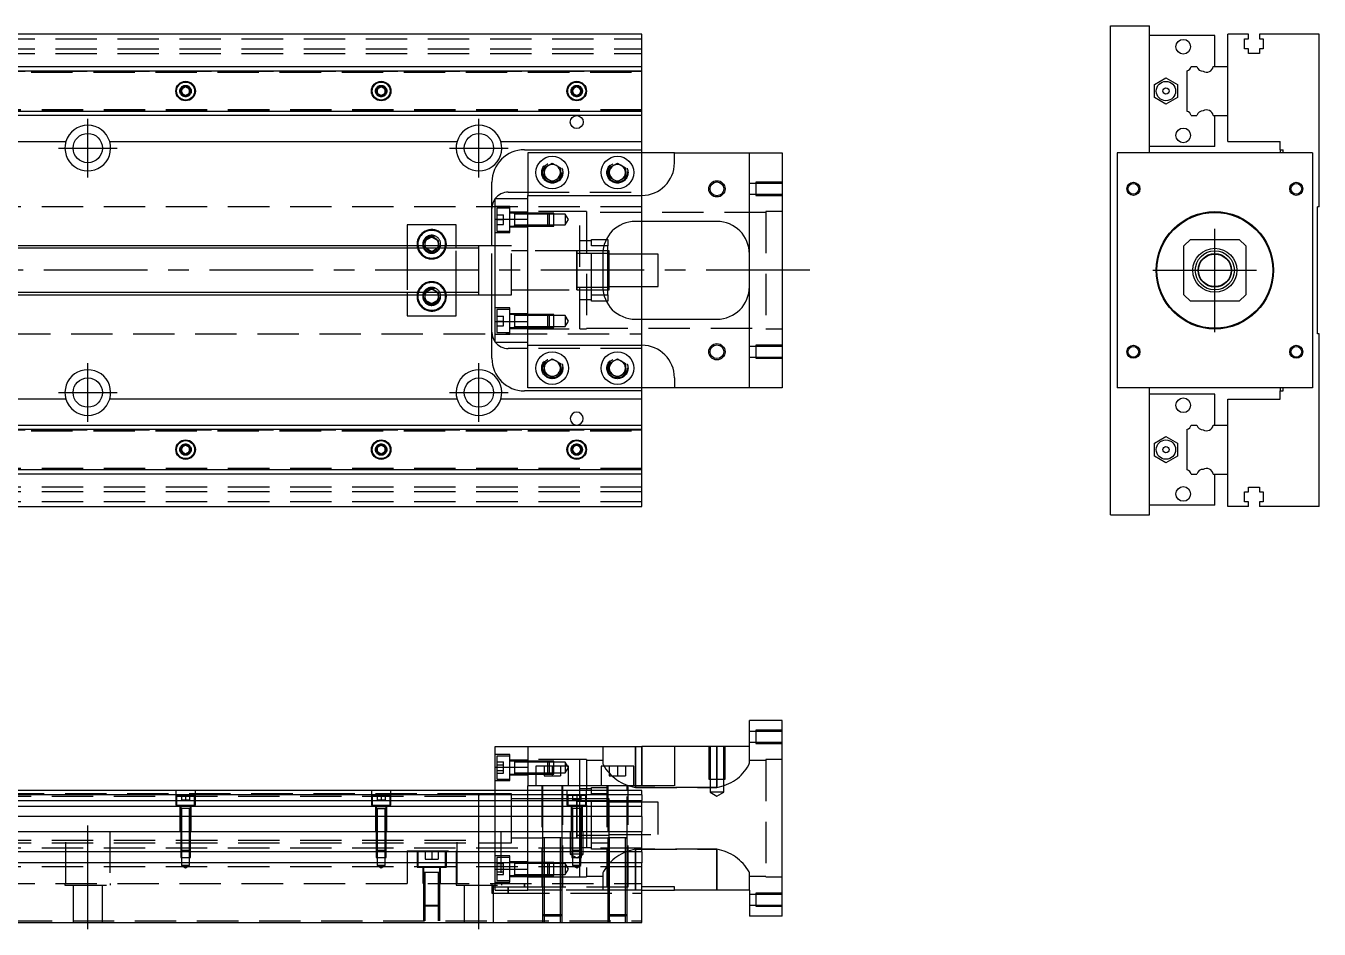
# Model space of a CAD drawing. Extents: x -12 to 788, y -275 to 77.
# Drawn here: x 391 to 787.8, y -202.1 to 75 of the extents above; entities that cross this region are included whole.
import ezdxf

# ---------------------------------------------------------------- set-up
doc = ezdxf.new("R2010")
doc.units = 0
doc.linetypes.add('CENTER', pattern=[50.8, 31.75, -6.35, 6.35, -6.35])
doc.linetypes.add('DASHED', pattern=[19.05, 12.7, -6.35])
doc.layers.get('0').update_dxf_attribs({"linetype": 'CONTINUOUS'})
doc.layers.add('CENTER', color=1, linetype='CENTER')

msp = doc.modelspace()

# ---------------------------------------------------------------- linework, layer by layer
at = {"color": 7, "linetype": 'CONTINUOUS'}
for p, q in [((580, 72.5), (340, 72.5)), ((580, 62.5), (580, 72.5)), ((723.78, -75), (723.78, 75)), ((723.78, 75), (735.78, 75)), ((735.78, 36), (735.78, 75)), ((755.78, 72), (735.78, 72)), ((755.78, 62.5), (755.78, 72)), ((755.78, 62.5), (755.78, 72)), ((766.08, 72.5), (759.78, 72.5)), ((759.78, 62.5), (759.78, 72.5)), ((766.08, 71), (766.08, 72.5)), ((769.48, 72.5), (769.48, 71)), ((787.78, 72.5), (769.48, 72.5)), ((787.78, 19.5), (787.78, 72.5)), ((764.93, 71), (766.08, 71)), ((764.93, 68), (764.93, 71)), ((766.08, 68), (764.93, 68)), ((766.08, 66.5), (766.08, 68)), ((769.48, 71), (770.63, 71)), ((769.48, 68), (769.48, 66.5)), ((770.63, 68), (769.48, 68)), ((770.63, 71), (770.63, 68)), ((769.48, 66.5), (766.08, 66.5)), ((340, 62.5), (580, 62.5)), ((340, 61.247728), (580, 61.247728)), ((580, 61.247728), (580, 62.5)), ((580, 48.752272), (580, 61.247728)), ((747.28, 48.752272), (747.28, 61.247728)), ((748.532272, 62.5), (750.30668, 62.5)), ((755.257372, 62.5), (759.78, 62.5)), ((759.78, 47.5), (759.78, 62.5)), ((759.78, 47.5), (759.78, 62.5)), ((438.75, 55.721688), (440, 56.443376)), ((438.75, 54.278312), (438.75, 55.721688)), ((440, 56.443376), (441.25, 55.721688)), ((441.25, 55.721688), (441.25, 54.278312)), ((498.75, 55.721688), (500, 56.443376)), ((498.75, 54.278312), (498.75, 55.721688)), ((500, 56.443376), (501.25, 55.721688)), ((501.25, 55.721688), (501.25, 54.278312)), ((558.75, 55.721688), (560, 56.443376)), ((558.75, 54.278312), (558.75, 55.721688)), ((560, 56.443376), (561.25, 55.721688)), ((561.25, 55.721688), (561.25, 54.278312)), ((737.279999, 57.020726), (740.78, 59.041452)), ((737.28, 52.979274), (737.279999, 57.020726)), ((740.78, 59.041452), (744.279999, 57.020726)), ((744.279999, 57.020726), (744.279999, 52.979274)), ((440, 53.556624), (438.75, 54.278312)), ((441.25, 54.278312), (440, 53.556624)), ((500, 53.556624), (498.75, 54.278312)), ((501.25, 54.278312), (500, 53.556624)), ((560, 53.556624), (558.75, 54.278312)), ((561.25, 54.278312), (560, 53.556624)), ((740.78, 50.958548), (737.28, 52.979274)), ((744.279999, 52.979274), (740.78, 50.958548)), ((580, 48.752272), (340, 48.752272)), ((580, 47.5), (580, 48.752272)), ((580, 47.5), (340, 47.5)), ((580, 39.5), (580, 47.5)), ((748.532272, 47.5), (750.30668, 47.5)), ((755.257372, 47.5), (759.78, 47.5)), ((755.78, 38), (755.78, 47.5)), ((755.78, 38), (755.78, 47.5)), ((759.78, 39.5), (759.78, 47.5)), ((340, 39.5), (403.291796, 39.5)), ((416.708204, 39.5), (523.291796, 39.5)), ((536.708204, 39.5), (580, 39.5)), ((544, 37), (580, 37)), ((545, 36), (545, 23)), ((590, 36), (545, 36)), ((580, 37), (580, 39.5)), ((580, 36), (580, 37)), ((590, 33), (590, 36)), ((590, 36), (613, 36)), ((613, -36), (613, 36)), ((613, 36), (623, 36)), ((623, 36), (623, -36)), ((725.78, 36), (725.78, -36)), ((785.78, 36), (725.78, 36)), ((755.78, 38), (735.78, 38)), ((759.78, 39.5), (775.78, 39.5)), ((775.78, 37), (775.78, 39.5)), ((775.78, 37), (776.78, 37)), ((775.78, 37), (775.78, 36)), ((776.78, 36), (776.78, 37)), ((785.78, 36), (785.78, -36)), ((550, 31.443376), (552.5, 32.886752)), ((552.5, 32.886752), (555, 31.443376)), ((570, 31.443376), (572.5, 32.886752)), ((572.5, 32.886752), (575, 31.443376)), ((550, 28.556624), (550, 31.443376)), ((552.5, 27.113248), (550, 28.556624)), ((555, 28.556624), (552.5, 27.113248)), ((555, 31.443376), (555, 28.556624)), ((570, 28.556624), (570, 31.443376)), ((572.5, 27.113248), (570, 28.556624)), ((575, 28.556624), (572.5, 27.113248)), ((575, 31.443376), (575, 28.556624)), ((534, 7.5), (534, 27)), ((539, 24), (545, 24)), ((535, 22), (545, 22)), ((535, 15.652476), (535, 22)), ((545, 15.652476), (545, 23)), ((545, 23), (580, 23)), ((787.78, 19.5), (787.28, 19.5)), ((787.28, -19.5), (787.28, 19.5)), ((523, 14), (508, 14)), ((508, 14), (508, 7.5)), ((523, 7.5), (523, 14)), ((535, 15.652476), (545, 15.652476)), ((535, -15.652476), (535, 15.652476)), ((545, -15.652476), (545, 15.652476)), ((545, -15.652476), (545, 15.652476)), ((603, 15), (578, 15)), ((580, 5), (580, 15)), ((513.5, 9.1547), (515.5, 10.309402)), ((513.5, 7.5), (513.5, 9.1547)), ((515.5, 10.309402), (517.5, 9.1547)), ((517.5, 9.1547), (517.5, 7.5)), ((569.069714, 9.5), (569.5, 9.5)), ((569.5, 9.5), (569.5, 7.5)), ((748.28, 9.5), (746.28, 7.5)), ((748.28, 9.5), (763.28, 9.5)), ((765.28, 7.5), (763.28, 9.5)), ((530, 7.5), (340, 7.5)), ((530, 7.5), (529.995, 7.5)), ((530, -7.500006), (530, 7.500006)), ((535, 7.5), (530, 7.5)), ((530.005, 7.5), (530, 7.5)), ((530, -6.951128), (530, 6.951128)), ((568, 5), (568, -5)), ((569.5, 5.125), (568.000782, 5.125)), ((569.5, 7.5), (568.317542, 7.5)), ((569.5, -7.5), (569.5, 7.5)), ((570, 6), (569.5, 6)), ((570, 5.125), (569.5, 5.125)), ((570, -6), (570, 6)), ((585, 5), (570, 5)), ((585, -5), (585, 5)), ((746.28, -7.5), (746.28, 7.5)), ((765.28, 7.5), (765.28, -7.5)), ((340, -7.5), (530, -7.5)), ((508, -7.5), (508, -14)), ((513.5, -9.1547), (513.5, -7.5)), ((517.5, -7.5), (517.5, -9.1547)), ((523, -14), (523, -7.5)), ((529.995, -7.5), (530, -7.5)), ((530, -7.5), (535, -7.5)), ((530, -7.5), (530.005, -7.5)), ((534, -27), (534, -7.5)), ((568.000782, -5.125), (569.5, -5.125)), ((568.317542, -7.5), (569.5, -7.5)), ((569.5, -5.125), (570, -5.125)), ((569.5, -6), (570, -6)), ((569.5, -7.5), (569.5, -9.5)), ((570, -5), (585, -5)), ((580, -15), (580, -5)), ((746.28, -7.5), (748.28, -9.5)), ((763.28, -9.5), (765.28, -7.5)), ((515.5, -10.309402), (513.5, -9.1547)), ((517.5, -9.1547), (515.5, -10.309402)), ((569.5, -9.5), (569.069714, -9.5)), ((763.28, -9.5), (748.28, -9.5)), ((508, -14), (523, -14)), ((535, -15.652476), (545, -15.652476)), ((535, -22), (535, -15.652476)), ((545, -23), (545, -15.652476)), ((578, -15), (603, -15)), ((787.78, -19.5), (787.28, -19.5)), ((787.78, -72.5), (787.78, -19.5)), ((535, -22), (545, -22)), ((545, -23), (580, -23)), ((545, -36), (545, -23)), ((545, -24), (539, -24)), ((550, -28.556624), (552.5, -27.113248)), ((552.5, -27.113248), (555, -28.556624)), ((570, -28.556624), (572.5, -27.113248)), ((572.5, -27.113248), (575, -28.556624)), ((778.78, -25), (779.13, -25)), ((782.43, -25), (782.78, -25)), ((550, -31.443376), (550, -28.556624)), ((552.5, -32.886752), (550, -31.443376)), ((555, -31.443376), (552.5, -32.886752)), ((555, -28.556624), (555, -31.443376)), ((570, -31.443376), (570, -28.556624)), ((572.5, -32.886752), (570, -31.443376)), ((575, -31.443376), (572.5, -32.886752)), ((575, -28.556624), (575, -31.443376)), ((590, -33), (590, -36)), ((403.291796, -39.5), (340, -39.5)), ((523.291796, -39.5), (416.708204, -39.5)), ((580, -39.5), (536.708204, -39.5)), ((580, -37), (544, -37)), ((590, -36), (545, -36)), ((580, -37), (580, -36)), ((580, -39.5), (580, -37)), ((580, -47.5), (580, -39.5)), ((613, -36), (590, -36)), ((623, -36), (613, -36)), ((785.78, -36), (725.78, -36)), ((735.78, -75), (735.78, -36)), ((755.78, -38), (735.78, -38)), ((755.78, -47.5), (755.78, -38)), ((759.78, -39.5), (775.78, -39.5)), ((759.78, -47.5), (759.78, -39.5)), ((775.78, -36), (775.78, -37)), ((775.78, -37), (776.78, -37)), ((775.78, -39.5), (775.78, -37)), ((776.78, -37), (776.78, -36)), ((340, -47.5), (580, -47.5)), ((580, -48.752272), (580, -47.5)), ((748.532272, -47.5), (750.30668, -47.5)), ((755.257372, -47.5), (759.78, -47.5)), ((759.78, -62.5), (759.78, -47.5)), ((759.78, -62.5), (759.78, -47.5)), ((340, -48.752272), (580, -48.752272)), ((580, -61.247728), (580, -48.752272)), ((737.279999, -52.979274), (740.78, -50.958548)), ((740.78, -50.958548), (744.279999, -52.979274)), ((747.28, -61.247728), (747.28, -48.752272)), ((438.75, -54.278312), (440, -53.556624)), ((438.75, -55.721688), (438.75, -54.278312)), ((440, -53.556624), (441.25, -54.278312)), ((441.25, -54.278312), (441.25, -55.721688)), ((498.75, -54.278312), (500, -53.556624)), ((498.75, -55.721688), (498.75, -54.278312)), ((500, -53.556624), (501.25, -54.278312)), ((501.25, -54.278312), (501.25, -55.721688)), ((558.75, -54.278312), (560, -53.556624)), ((558.75, -55.721688), (558.75, -54.278312)), ((560, -53.556624), (561.25, -54.278312)), ((561.25, -54.278312), (561.25, -55.721688)), ((737.28, -57.020726), (737.279999, -52.979274)), ((744.279999, -52.979274), (744.279999, -57.020726)), ((440, -56.443376), (438.75, -55.721688)), ((441.25, -55.721688), (440, -56.443376)), ((500, -56.443376), (498.75, -55.721688)), ((501.25, -55.721688), (500, -56.443376)), ((560, -56.443376), (558.75, -55.721688)), ((561.25, -55.721688), (560, -56.443376)), ((740.78, -59.041452), (737.28, -57.020726)), ((744.279999, -57.020726), (740.78, -59.041452)), ((580, -61.247728), (340, -61.247728)), ((580, -62.5), (340, -62.5)), ((580, -62.5), (580, -61.247728)), ((580, -72.5), (580, -62.5)), ((748.532272, -62.5), (750.30668, -62.5)), ((755.257372, -62.5), (759.78, -62.5)), ((755.78, -72), (755.78, -62.5)), ((759.78, -72.5), (759.78, -62.5)), ((766.08, -66.5), (769.48, -66.5)), ((766.08, -68), (766.08, -66.5)), ((769.48, -66.5), (769.48, -68)), ((764.93, -68), (766.08, -68)), ((764.93, -71), (764.93, -68)), ((766.08, -71), (764.93, -71)), ((766.08, -72.5), (766.08, -71)), ((769.48, -68), (770.63, -68)), ((770.63, -71), (769.48, -71)), ((769.48, -71), (769.48, -72.5)), ((770.63, -68), (770.63, -71)), ((340, -72.5), (580, -72.5)), ((723.78, -75), (735.78, -75)), ((755.78, -72), (735.78, -72)), ((766.08, -72.5), (759.78, -72.5)), ((787.78, -72.5), (769.48, -72.5)), ((613, -146.12), (613, -138.12)), ((623, -138.12), (613, -138.12)), ((623, -198.12), (623, -138.12)), ((535, -152.467524), (535, -146.12)), ((535, -146.12), (545, -146.12)), ((545, -146.12), (545, -158.12)), ((545, -146.12), (580, -146.12)), ((580, -158.12), (580, -146.12)), ((590, -146.12), (580, -146.12)), ((590, -146.12), (590, -158.12)), ((613, -146.12), (590, -146.12)), ((535, -152.467524), (545, -152.467524)), ((535, -159.62), (535, -152.467524)), ((557.5, -152.12), (547.5, -152.12)), ((547.5, -152.12), (547.5, -158.12)), ((557.5, -158.12), (557.5, -152.12)), ((577.5, -152.12), (567.5, -152.12)), ((567.5, -152.12), (567.5, -158.12)), ((577.5, -158.12), (577.5, -152.12)), ((545, -159.62), (545, -158.12)), ((590, -158.12), (545, -158.12)), ((580, -159.62), (335.5, -159.62)), ((580, -160.872272), (335.5, -160.872272)), ((335.5, -162.64668), (580, -162.64668)), ((530, -168.12), (530, -160.619994)), ((530, -175.620006), (530, -160.619994)), ((530, -172.12), (530, -161.37)), ((560, -168.12), (560, -162.119994)), ((560, -174.120006), (560, -162.119994)), ((580, -160.872272), (580, -159.62)), ((580, -160.872272), (580, -162.64668)), ((580, -164.543076), (580, -162.64668)), ((580, -164.543076), (335.5, -164.543076)), ((560, -162.995), (560, -164.12)), ((561, -162.995), (560, -162.995)), ((560, -164.12), (560, -165.119788)), ((562.75, -162.995), (561, -162.995)), ((564.5, -162.995), (562.75, -162.995)), ((569.5, -162.995), (564.5, -162.995)), ((570, -162.995), (569.5, -162.995)), ((580, -167.597372), (580, -164.543076)), ((580, -167.597372), (335.5, -167.597372)), ((580, -167.597372), (580, -172.12)), ((0, -172.12), (580, -172.12)), ((530, -174.87), (530, -172.12)), ((560, -173.245), (570, -173.245)), ((580, -178.42), (580, -172.12)), ((580, -178.42), (0, -178.42)), ((530, -175.620006), (530, -174.87)), ((580, -178.42), (580, -181.82)), ((580, -181.82), (0, -181.82)), ((580, -200.12), (580, -181.82)), ((590, -189.12), (580, -189.12)), ((580, -190.12), (590, -190.12)), ((590, -190.12), (590, -189.12)), ((613, -190.12), (590, -190.12)), ((613, -190.12), (613, -198.12)), ((623, -198.12), (613, -198.12)), ((0, -200.12), (580, -200.12))]:
    msp.add_line(p, q, dxfattribs=at)
at = {"color": 3, "linetype": 'DASHED'}
for p, q in [((0, 71), (580, 71)), ((0, 68), (580, 68)), ((0, 66.5), (580, 66.5)), ((335.5, 61.1), (580, 61.1)), ((335.5, 60.8), (580, 60.8)), ((340, 61.1147), (580, 61.1147)), ((441.477374, 55.25955), (441.5, 55)), ((498.5, 55), (498.52041, 55.24661)), ((561.477374, 55.25955), (561.5, 55)), ((580, 49.2), (335.5, 49.2)), ((580, 48.9), (335.5, 48.9)), ((580, 48.8853), (340, 48.8853)), ((580, 24), (580, 36)), ((549.5, 30), (549.520026, 30.346056)), ((575.477798, 30.364306), (575.5, 30)), ((545, 24), (580, 24)), ((580, 23), (580, 24)), ((615, 26.65), (613, 26.65)), ((615, 26.999994), (615, 23.000006)), ((623, 26.999994), (615, 26.999994)), ((623, 26.65), (615, 26.65)), ((545, 15.652476), (545, 22)), ((580, 15), (580, 23)), ((613, 23.35), (615, 23.35)), ((615, 23.35), (623, 23.35)), ((615, 23.000006), (623, 23.000006)), ((580, 19.5), (61.969694, 19.5)), ((539.5, 19.55635), (535, 19.55635)), ((535.5, 19.05635), (535.5, 12.05635)), ((539.5, 19.05635), (535.5, 19.05635)), ((535.5, 17.05635), (537.5, 17.05635)), ((537.5, 15.55635), (537.5, 17.05635)), ((539.5, 11.55635), (539.5, 19.55635)), ((545, 17.80635), (539.5, 17.80635)), ((540.9, 17.55635), (539.5, 17.55635)), ((540.9, 17.55635), (540.895, 17.55635)), ((540.9, 17.556354), (540.9, 13.556344)), ((540.9, 17.556354), (540.9, 13.556344)), ((540.9, 17.55635), (540.9, 17.339888)), ((540.9, 17.33964), (540.9, 17.55635)), ((540.905, 17.55635), (540.9, 17.55635)), ((545, 17.55635), (540.9, 17.55635)), ((540.9, 17.339888), (540.9, 13.77281)), ((545, 17.20635), (540.9, 17.20635)), ((561, 18), (545, 18)), ((551.15, 17.55635), (545, 17.55635)), ((551.150006, 17.556344), (545, 17.556344)), ((551.5, 17.20635), (545, 17.20635)), ((551.15, 13.55635), (551.15, 17.55635)), ((551.5, 17.20635), (551.15, 17.55635)), ((553, 17.556344), (551.150006, 17.556344)), ((551.5, 17.20635), (551.5, 13.90635)), ((553, 17.20635), (551.5, 17.20635)), ((553, 13.556354), (553, 17.556344)), ((556.5, 17.20635), (553, 17.20635)), ((556.5, 17.20635), (556.5, 13.90635)), ((557.452628, 15.55635), (556.5, 17.20635)), ((561, -18), (561, 18)), ((563, 18), (561, 18)), ((563, 18), (563, -18)), ((618, 17.75), (563, 17.75)), ((618, 18), (618, -18)), ((623, 18), (618, 18)), ((535.5, 15.55635), (537.5, 15.55635)), ((535.5, 14.05635), (537.5, 14.05635)), ((535.5, 12.05635), (539.5, 12.05635)), ((537.5, 14.05635), (537.5, 15.55635)), ((539.5, 13.55635), (540.9, 13.55635)), ((539.5, 13.30635), (545, 13.30635)), ((540.895, 13.55635), (540.9, 13.55635)), ((540.9, 13.90635), (545, 13.90635)), ((540.9, 13.55635), (540.9, 13.773016)), ((540.9, 13.77281), (540.9, 13.55635)), ((540.9, 13.55635), (540.905, 13.55635)), ((540.9, 13.55635), (545, 13.55635)), ((545, 13.90635), (551.5, 13.90635)), ((545, 13.556354), (551.150006, 13.556354)), ((545, 13.55635), (551.15, 13.55635)), ((551.15, 13.55635), (551.5, 13.90635)), ((551.150006, 13.556354), (553, 13.556354)), ((551.5, 13.90635), (553, 13.90635)), ((553, 13.90635), (556.5, 13.90635)), ((556.5, 13.90635), (557.452628, 15.55635)), ((517.983582, 8.286038), (518, 8)), ((535, 11.55635), (539.5, 11.55635)), ((564.5, 9), (561, 9)), ((564.5, 9.5), (569.069714, 9.5)), ((564.5, 7.5), (564.5, 9.5)), ((508, 7.5), (508, 6.75)), ((508, 6.75), (508, -6.75)), ((513.5, 6.8453), (513.5, 7.5)), ((513.665064, 6.75), (513.5, 6.8453)), ((515.5, 5.690598), (513.665064, 6.75)), ((517.334936, 6.75), (515.5, 5.690598)), ((517.5, 6.8453), (517.334936, 6.75)), ((517.5, 7.5), (517.5, 6.8453)), ((523, 6.75), (523, 7.5)), ((523, -6.75), (523, 6.75)), ((534, -7.5), (534, 7.5)), ((540, 7.5), (535, 7.5)), ((540, -7.5), (540, 7.5)), ((545, 6), (540, 6)), ((560.005, 6), (545, 6)), ((568.050126, 6), (559.995, 6)), ((560, -6.000006), (560, 6.000006)), ((560, 5.325034), (560, 6)), ((560, 6), (560, -5.999164)), ((568.000782, 5.125), (560, 5.125)), ((568.317542, 7.5), (564.5, 7.5)), ((564.5, -7.5), (564.5, 7.5)), ((569.5, 6), (568.050126, 6)), ((580, -5), (580, 5)), ((508, -6.75), (508, -7.5)), ((513.5, -6.8453), (513.665064, -6.75)), ((513.5, -7.5), (513.5, -6.8453)), ((513.665064, -6.75), (515.5, -5.690598)), ((515.5, -5.690598), (517.334936, -6.75)), ((517.334936, -6.75), (517.5, -6.8453)), ((517.5, -6.8453), (517.5, -7.5)), ((517.983582, -7.713962), (518, -8)), ((523, -7.5), (523, -6.75)), ((535, -7.5), (540, -7.5)), ((540, -6), (545, -6)), ((545, -6), (560.005, -6)), ((559.995, -6), (568.050126, -6)), ((560, -5.125), (568.000782, -5.125)), ((560, -6), (560, -5.325218)), ((560, -5.999164), (560, -6)), ((564.5, -7.5), (568.317542, -7.5)), ((564.5, -9.5), (564.5, -7.5)), ((568.050126, -6), (569.5, -6)), ((539.5, -11.55635), (535, -11.55635)), ((539.5, -19.55635), (539.5, -11.55635)), ((561, -9), (564.5, -9)), ((569.069714, -9.5), (564.5, -9.5)), ((535.5, -12.05635), (535.5, -19.05635)), ((539.5, -12.05635), (535.5, -12.05635)), ((535.5, -14.05635), (537.5, -14.05635)), ((535.5, -15.55635), (537.5, -15.55635)), ((537.5, -15.55635), (537.5, -14.05635)), ((537.5, -17.05635), (537.5, -15.55635)), ((545, -13.30635), (539.5, -13.30635)), ((540.9, -13.55635), (539.5, -13.55635)), ((540.9, -13.55635), (540.895, -13.55635)), ((540.9, -13.556344), (540.9, -17.556354)), ((540.9, -13.556344), (540.9, -17.556354)), ((540.9, -13.556344), (540.9, -17.556354)), ((540.9, -13.55635), (540.9, -13.77281)), ((540.9, -13.773058), (540.9, -13.55635)), ((540.905, -13.55635), (540.9, -13.55635)), ((545, -13.55635), (540.9, -13.55635)), ((540.9, -13.77281), (540.9, -17.339888)), ((545, -13.90635), (540.9, -13.90635)), ((551.15, -13.55635), (545, -13.55635)), ((551.15, -13.556352), (545, -13.556354)), ((551.5, -13.90635), (545, -13.90635)), ((545, -22), (545, -15.652476)), ((551.15, -17.55635), (551.15, -13.55635)), ((551.5, -13.90635), (551.15, -13.55635)), ((553, -13.556354), (551.15, -13.556352)), ((551.5, -13.90635), (551.5, -17.20635)), ((553, -13.90635), (551.5, -13.90635)), ((553, -17.556344), (553, -13.556354)), ((556.5, -13.90635), (553, -13.90635)), ((556.5, -13.90635), (556.5, -17.20635)), ((557.452628, -15.55635), (556.5, -13.90635)), ((556.5, -17.20635), (557.452628, -15.55635)), ((580, -23), (580, -15)), ((61.969694, -19.5), (580, -19.5)), ((535, -19.55635), (539.5, -19.55635)), ((535.5, -17.05635), (537.5, -17.05635)), ((535.5, -19.05635), (539.5, -19.05635)), ((539.5, -17.55635), (540.9, -17.55635)), ((539.5, -17.80635), (545, -17.80635)), ((540.895, -17.55635), (540.9, -17.55635)), ((540.9, -17.20635), (545, -17.20635)), ((540.9, -17.55635), (540.9, -17.339682)), ((540.9, -17.339888), (540.9, -17.55635)), ((540.9, -17.55635), (540.905, -17.55635)), ((540.9, -17.55635), (545, -17.55635)), ((545, -17.20635), (551.5, -17.20635)), ((545, -17.556344), (551.15, -17.556346)), ((545, -17.55635), (551.15, -17.55635)), ((545, -18), (561, -18)), ((551.15, -17.55635), (551.5, -17.20635)), ((551.15, -17.556346), (553, -17.556344)), ((551.5, -17.20635), (553, -17.20635)), ((553, -17.20635), (556.5, -17.20635)), ((561, -18), (563, -18)), ((563, -17.75), (618, -17.75)), ((618, -18), (623, -18)), ((580, -24), (580, -23)), ((615, -23.35), (613, -23.35)), ((615, -23.000006), (615, -26.999994)), ((623, -23.000006), (615, -23.000006)), ((623, -23.35), (615, -23.35)), ((580, -24), (545, -24)), ((580, -36), (580, -24)), ((613, -26.65), (615, -26.65)), ((615, -26.65), (623, -26.65)), ((615, -26.999994), (623, -26.999994)), ((555.477798, -29.635694), (555.5, -30)), ((569.5, -30), (569.520026, -29.653944)), ((335.5, -48.9), (580, -48.9)), ((335.5, -49.2), (580, -49.2)), ((340, -48.8853), (580, -48.8853)), ((441.477374, -54.74045), (441.5, -55)), ((501.477374, -54.74045), (501.5, -55)), ((561.477374, -54.74045), (561.5, -55)), ((580, -60.8), (335.5, -60.8)), ((580, -61.1), (335.5, -61.1)), ((580, -61.1147), (340, -61.1147)), ((580, -66.5), (0, -66.5)), ((580, -68), (0, -68)), ((580, -71), (0, -71)), ((615, -141.47), (613, -141.47)), ((615, -141.120006), (615, -145.119994)), ((623, -141.120006), (615, -141.120006)), ((623, -141.47), (615, -141.47)), ((568, -146.12), (568, -151.088778)), ((578, -158.629874), (578, -146.12)), ((578, -146.12), (578, -158.12)), ((580, -146.12), (580, -158.12)), ((600.500006, -146.12), (600.500006, -156.12)), ((600.9, -146.12), (600.9, -156.12)), ((603, -146.12), (603, -158.629874)), ((603, -158.629874), (603, -146.12)), ((605.1, -156.12), (605.1, -146.12)), ((605.499994, -156.12), (605.499994, -146.12)), ((613, -144.77), (615, -144.77)), ((613, -151.088778), (613, -146.12)), ((615, -144.77), (623, -144.77)), ((615, -145.119994), (623, -145.119994)), ((539.5, -148.56365), (535, -148.56365)), ((535.5, -149.06365), (535.5, -152.56365)), ((539.5, -149.06365), (535.5, -149.06365)), ((539.5, -156.56365), (539.5, -148.56365)), ((545, -150.31365), (539.5, -150.31365)), ((540.9, -150.56365), (539.5, -150.56365)), ((540.9, -150.56365), (540.895, -150.56365)), ((540.9, -150.563646), (540.9, -151.14866)), ((540.9, -150.563646), (540.9, -154.563656)), ((540.9, -150.56365), (540.9, -150.780318)), ((540.905, -150.56365), (540.9, -150.56365)), ((545, -150.56365), (540.9, -150.56365)), ((561, -150.12), (545, -150.12)), ((551.15, -150.56365), (545, -150.56365)), ((551.15, -150.563654), (545, -150.563656)), ((551.15, -152.12), (551.15, -150.56365)), ((551.5, -150.91365), (551.15, -150.56365)), ((553, -150.563656), (551.15, -150.563654)), ((553, -152.12), (553, -150.563656)), ((561, -158.12), (561, -150.12)), ((563, -150.12), (561, -150.12)), ((563, -150.12), (563, -159.62)), ((568, -150.37), (563, -150.37)), ((618, -150.37), (613, -150.37)), ((618, -150.12), (618, -186.12)), ((623, -150.12), (618, -150.12)), ((535.5, -150.8316), (537.5, -150.8316)), ((535.5, -151.697626), (537.5, -151.697626)), ((535.5, -152.56365), (535.5, -156.06365)), ((535.5, -153.429676), (537.5, -153.429676)), ((535.5, -154.295702), (537.5, -154.295702)), ((537.5, -151.697626), (537.5, -150.8316)), ((537.5, -153.429676), (537.5, -151.697626)), ((537.5, -154.295702), (537.5, -153.429676)), ((539.5, -154.56365), (540.9, -154.56365)), ((540.895, -154.56365), (540.9, -154.56365)), ((540.9, -150.780318), (540.9, -151.148664)), ((545, -150.91365), (540.9, -150.91365)), ((540.9, -151.14866), (540.9, -152.423604)), ((540.9, -151.148664), (540.9, -152.56365)), ((540.9, -152.423604), (540.9, -152.703698)), ((540.9, -152.56365), (540.9, -154.563656)), ((540.9, -152.56365), (540.9, -153.97871)), ((540.9, -152.703698), (540.9, -153.978714)), ((540.9, -153.97871), (540.9, -154.346942)), ((540.9, -153.978714), (540.9, -154.563656)), ((540.9, -154.21365), (545, -154.21365)), ((540.9, -154.346942), (540.9, -154.56365)), ((540.9, -154.56365), (540.905, -154.56365)), ((540.9, -154.56365), (545, -154.56365)), ((551.5, -150.91365), (545, -150.91365)), ((545, -154.21365), (547.5, -154.21365)), ((545, -154.563646), (547.5, -154.563646)), ((545, -154.56365), (547.5, -154.56365)), ((547.5, -154.21365), (551.5, -154.21365)), ((547.5, -154.563646), (551.15, -154.563648)), ((547.5, -154.56365), (551.15, -154.56365)), ((550, -152.12), (550, -155.12)), ((551.15, -152.56365), (551.15, -152.12)), ((551.15, -154.56365), (551.15, -152.56365)), ((551.15, -154.56365), (551.5, -154.21365)), ((551.15, -154.563648), (553, -154.563646)), ((551.5, -150.91365), (551.5, -152.12)), ((553, -150.91365), (551.5, -150.91365)), ((551.5, -152.12), (551.5, -152.56365)), ((551.5, -152.56365), (551.5, -154.21365)), ((551.5, -154.21365), (553, -154.21365)), ((552.5, -152.12), (552.5, -155.12)), ((556.5, -150.91365), (553, -150.91365)), ((553, -154.563646), (553, -152.12)), ((553, -154.21365), (556.5, -154.21365)), ((555, -152.12), (555, -155.12)), ((556.5, -150.91365), (556.5, -154.21365)), ((557.452628, -152.56365), (556.5, -150.91365)), ((556.5, -154.21365), (557.452628, -152.56365)), ((568, -151.088778), (568.034792, -151.3557)), ((568.034792, -151.3557), (568.13642, -151.661226)), ((570, -152.12), (570, -155.12)), ((572.5, -152.12), (572.5, -155.12)), ((575, -152.12), (575, -155.12)), ((612.823178, -151.754328), (612.954746, -151.39671)), ((612.954746, -151.39671), (613, -151.088778)), ((535, -156.56365), (539.5, -156.56365)), ((535.5, -156.06365), (539.5, -156.06365)), ((539.5, -154.81365), (545, -154.81365)), ((549.25, -158.12), (549.25, -189.12)), ((549.5, -158.12), (549.5, -159.62)), ((550, -155.12), (552.5, -155.12)), ((552.5, -155.12), (555, -155.12)), ((555.5, -159.62), (555.5, -158.12)), ((555.75, -189.12), (555.75, -158.12)), ((561, -159.62), (561, -158.12)), ((564.5, -158.62), (569.5, -158.62)), ((564.5, -159.62), (564.5, -158.62)), ((569.25, -158.12), (569.25, -189.12)), ((569.5, -158.12), (569.5, -159.62)), ((570, -155.12), (572.5, -155.12)), ((572.5, -155.12), (575, -155.12)), ((575.5, -159.62), (575.5, -158.12)), ((575.75, -189.12), (575.75, -158.12)), ((578, -158.12), (578, -158.629874)), ((578, -158.629874), (603, -158.629874)), ((603, -158.629874), (578, -158.629874)), ((600.500006, -156.12), (605.499994, -156.12)), ((600.9, -156.12), (600.9, -160.12)), ((605.1, -160.12), (605.1, -156.12)), ((37, -161.37), (530.005, -161.37)), ((530.005, -160.62), (335.5, -160.62)), ((437, -159.62), (437, -164.12)), ((442.75, -161.12), (437.25, -161.12)), ((437.25, -161.12), (437.25, -164.12)), ((438.75, -161.12), (438.75, -162.42)), ((438.75, -162.42), (440, -162.42)), ((440, -161.12), (440, -162.42)), ((440, -162.42), (441.25, -162.42)), ((441.25, -161.12), (441.25, -162.42)), ((442.75, -164.12), (442.75, -161.12)), ((443, -164.12), (443, -159.62)), ((497, -159.62), (497, -164.12)), ((502.75, -161.12), (497.25, -161.12)), ((497.25, -161.12), (497.25, -164.12)), ((498.75, -161.12), (498.75, -162.42)), ((498.75, -162.42), (500, -162.42)), ((500, -161.12), (500, -162.42)), ((500, -162.42), (501.25, -162.42)), ((501.25, -161.12), (501.25, -162.42)), ((502.75, -164.12), (502.75, -161.12)), ((503, -164.12), (503, -159.62)), ((535, -160.62), (529.995, -160.62)), ((530, -160.62), (530, -161.169038)), ((530, -161.168872), (530, -160.62)), ((530, -167.919934), (530, -161.168872)), ((535, -172.12), (535, -159.62)), ((540, -160.62), (535, -160.62)), ((540, -168.12), (540, -160.62)), ((545, -162.12), (540, -162.12)), ((545, -172.12), (545, -159.62)), ((549.5, -162.12), (545, -162.12)), ((549.5, -159.62), (549.5, -172.12)), ((555.5, -162.12), (549.5, -162.12)), ((555.5, -172.12), (555.5, -159.62)), ((557.25, -162.12), (555.5, -162.12)), ((557, -159.62), (557, -164.12)), ((562.75, -161.12), (557.25, -161.12)), ((557.25, -161.12), (557.25, -164.12)), ((560.005, -162.12), (557.25, -162.12)), ((558.75, -161.12), (558.75, -162.42)), ((558.75, -162.42), (560, -162.42)), ((561, -162.12), (559.995, -162.12)), ((560, -161.12), (560, -162.42)), ((560, -162.12), (560, -164.119258)), ((560, -162.794966), (560, -162.12)), ((560, -162.42), (561.25, -162.42)), ((564.5, -159.12), (561, -159.12)), ((561, -161.12), (561, -159.62)), ((561, -164.12), (561, -161.12)), ((562.75, -162.12), (561, -162.12)), ((561.25, -161.12), (561.25, -162.42)), ((562.75, -164.12), (562.75, -161.12)), ((564.5, -162.12), (562.75, -162.12)), ((563, -164.12), (563, -159.62)), ((564.5, -160.62), (564.5, -159.62)), ((569.5, -160.62), (564.5, -160.62)), ((564.5, -175.62), (564.5, -160.62)), ((569.5, -162.12), (564.5, -162.12)), ((569.5, -159.62), (569.5, -174.125)), ((570, -162.12), (569.5, -162.12)), ((570, -168.12), (570, -162.12)), ((575.5, -174.125), (575.5, -159.62)), ((605.1, -160.12), (600.9, -160.12)), ((600.9, -160.12), (603, -161.332436)), ((603, -161.332436), (605.1, -160.12)), ((437, -164.12), (443, -164.12)), ((438.25, -164.12), (438.25, -172.12)), ((439.998804, -165.12), (438.499994, -165.12)), ((441.500006, -165.12), (438.499994, -165.12)), ((438.5, -164.12), (438.5, -165.12)), ((438.5, -165.115), (438.5, -165.12)), ((438.624678, -165.12), (438.5, -165.12)), ((438.5, -165.12), (438.5, -165.125)), ((438.5, -165.12), (438.5, -172.12)), ((439.998804, -165.12), (438.624678, -165.12)), ((438.75, -165.12), (438.75, -172.12)), ((441.500006, -165.12), (439.998804, -165.12)), ((441.37533, -165.12), (439.998804, -165.12)), ((441.25, -172.12), (441.25, -165.12)), ((441.5, -165.12), (441.37533, -165.12)), ((441.5, -165.12), (441.5, -164.12)), ((441.5, -165.12), (441.5, -165.115)), ((441.5, -165.125), (441.5, -165.12)), ((441.5, -172.12), (441.5, -165.12)), ((441.75, -172.12), (441.75, -164.12)), ((497, -164.12), (503, -164.12)), ((498.25, -164.12), (498.25, -172.12)), ((501.500006, -165.12), (498.499994, -165.12)), ((499.998804, -165.12), (498.499994, -165.12)), ((498.5, -164.12), (498.5, -165.12)), ((498.5, -165.115), (498.5, -165.12)), ((498.5, -165.12), (498.62467, -165.12)), ((498.624678, -165.12), (498.5, -165.12)), ((498.5, -165.12), (498.5, -172.12)), ((498.5, -165.12), (498.5, -165.125)), ((498.62467, -165.12), (501.375392, -165.12)), ((499.998804, -165.12), (498.624678, -165.12)), ((498.75, -165.12), (498.75, -172.12)), ((501.500006, -165.12), (499.998804, -165.12)), ((501.37533, -165.12), (499.998804, -165.12)), ((501.25, -172.12), (501.25, -165.12)), ((501.5, -165.12), (501.37533, -165.12)), ((501.375392, -165.12), (501.5, -165.12)), ((501.5, -165.12), (501.5, -164.12)), ((501.5, -165.12), (501.5, -165.115)), ((501.5, -172.12), (501.5, -165.12)), ((501.5, -165.125), (501.5, -165.12)), ((501.75, -172.12), (501.75, -164.12)), ((557, -164.12), (563, -164.12)), ((558.25, -164.12), (558.25, -172.12)), ((560, -165.12), (558.499994, -165.12)), ((561.500006, -165.12), (558.499994, -165.12)), ((558.5, -164.12), (558.5, -165.12)), ((558.5, -165.115), (558.5, -165.12)), ((558.624678, -165.12), (558.5, -165.12)), ((558.5, -165.12), (558.5, -165.125)), ((558.5, -165.12), (558.5, -172.12)), ((559.998804, -165.12), (558.624678, -165.12)), ((558.75, -165.12), (558.75, -172.12)), ((561.37533, -165.12), (559.998804, -165.12)), ((560, -164.119258), (560, -165.119914)), ((560, -165.119788), (560, -173.245)), ((560, -165.119914), (560, -167.919974)), ((561.500006, -165.12), (560, -165.12)), ((561, -165.119304), (561, -164.12)), ((561, -168.12), (561, -165.119304)), ((561.25, -172.12), (561.25, -165.12)), ((561.5, -165.12), (561.37533, -165.12)), ((561.5, -165.12), (561.5, -164.12)), ((561.5, -165.12), (561.5, -165.115)), ((561.5, -165.125), (561.5, -165.12)), ((561.5, -172.12), (561.5, -165.12)), ((561.75, -172.12), (561.75, -164.12)), ((563, -164.12), (563, -186.12)), ((575.5, -163.12), (570, -163.12)), ((580, -163.12), (575.5, -163.12)), ((585, -163.12), (580, -163.12)), ((585, -168.12), (585, -163.12)), ((530, -172.12023), (530, -167.919934)), ((540, -172.12), (540, -168.12)), ((560, -167.919974), (560, -174.119164)), ((561, -180.12), (561, -168.12)), ((570, -174.12), (570, -168.12)), ((585, -173.12), (585, -168.12)), ((403.291796, -188.12), (403.291796, -172.12)), ((416.708204, -172.12), (416.708204, -188.12)), ((438.5, -172.12), (438.5, -177.87)), ((438.500006, -172.12), (438.500002, -177.87)), ((438.75, -172.12), (438.75, -178.12)), ((441.25, -178.12), (441.25, -172.12)), ((441.499998, -177.87), (441.499994, -172.12)), ((441.5, -177.87), (441.5, -172.12)), ((498.5, -172.12), (498.5, -177.87)), ((498.500006, -172.12), (498.500002, -177.87)), ((498.75, -172.12), (498.75, -178.12)), ((501.25, -178.12), (501.25, -172.12)), ((501.499998, -177.87), (501.499994, -172.12)), ((501.5, -177.87), (501.5, -172.12)), ((523.291796, -188.12), (523.291796, -172.12)), ((530, -175.070962), (530, -172.12023)), ((535, -178.42), (535, -172.12)), ((536.708204, -172.12), (536.708204, -188.12)), ((540, -175.62), (540, -172.12)), ((540, -174.12), (545, -174.12)), ((545, -178.42), (545, -172.12)), ((545, -174.12), (549.39999, -174.12)), ((549.39999, -174.12), (549.5, -174.12)), ((555.500006, -174.12), (549.499994, -174.12)), ((555.500006, -174.12), (549.499994, -174.12)), ((549.5, -172.12), (549.5, -174.12)), ((549.5, -174.115), (549.5, -174.12)), ((549.849602, -174.12), (549.5, -174.12)), ((549.5, -174.12), (549.5, -178.42)), ((549.5, -174.12), (549.5, -174.125)), ((555.15035, -174.12), (549.849602, -174.12)), ((550, -174.12), (550, -178.42)), ((555, -178.42), (555, -174.12)), ((555.5, -174.12), (555.15035, -174.12)), ((555.5, -174.12), (555.5, -172.12)), ((555.5, -174.12), (555.5, -174.115)), ((555.5, -178.42), (555.5, -174.12)), ((555.5, -174.125), (555.5, -174.12)), ((555.5, -174.12), (555.60001, -174.12)), ((555.60001, -174.12), (560.005, -174.12)), ((558, -172.12), (558, -179.12)), ((558.5, -172.12), (558.5, -177.87)), ((558.500006, -172.12), (558.500006, -177.870006)), ((558.75, -172.12), (558.75, -178.12)), ((559.995, -174.12), (569.39999, -174.12)), ((560, -174.120006), (560, -173.245)), ((560, -174.119164), (560, -174.12)), ((560.005, -174.12), (569.5, -174.12)), ((561.25, -178.12), (561.25, -172.12)), ((561.499994, -177.870006), (561.499994, -172.12)), ((561.5, -177.87), (561.5, -172.12)), ((562, -179.12), (562, -172.12)), ((569.39999, -174.12), (569.5, -174.12)), ((575.500006, -174.12), (569.499994, -174.12)), ((569.5, -174.115), (569.5, -181.82)), ((569.5, -174.12), (569.84965, -174.12)), ((569.849602, -174.12), (569.5, -174.12)), ((575.15035, -174.12), (569.849602, -174.12)), ((570, -173.12), (585, -173.12)), ((570, -174.12), (570, -181.82)), ((575, -181.82), (575, -174.12)), ((575.150204, -174.12), (575.5, -174.12)), ((575.5, -174.12), (575.15035, -174.12)), ((575.5, -181.82), (575.5, -174.115)), ((580, -177.27), (0, -177.27)), ((37, -174.87), (530.005, -174.87)), ((37, -175.62), (530.005, -175.62)), ((438.5, -177.87), (441.5, -177.87)), ((438.5, -177.87), (438.75, -178.12)), ((438.500002, -177.87), (438.500006, -178.42)), ((438.500006, -178.42), (438.500006, -180.12)), ((441.25, -178.12), (438.75, -178.12)), ((438.75, -178.12), (438.75, -180.12)), ((441.25, -178.12), (441.5, -177.87)), ((441.25, -180.12), (441.25, -178.12)), ((441.499994, -178.42), (441.499998, -177.87)), ((441.499994, -180.12), (441.499994, -178.42)), ((498.5, -177.87), (501.5, -177.87)), ((498.5, -177.87), (498.75, -178.12)), ((498.500002, -177.87), (498.500006, -178.42)), ((498.500006, -178.42), (498.500006, -180.12)), ((501.25, -178.12), (498.75, -178.12)), ((498.75, -178.12), (498.75, -180.12)), ((501.25, -178.12), (501.5, -177.87)), ((501.25, -180.12), (501.25, -178.12)), ((501.499994, -178.42), (501.499998, -177.87)), ((501.499994, -180.12), (501.499994, -178.42)), ((508, -178.12), (508, -178.42)), ((508, -178.12), (523, -178.12)), ((508, -178.42), (508, -181.82)), ((511, -178.12), (511, -183.12)), ((511.25, -178.12), (511.25, -178.42)), ((511.25, -178.42), (511.25, -181.82)), ((513.5, -178.12), (513.5, -180.62)), ((515.5, -178.12), (515.5, -180.62)), ((517.5, -178.12), (517.5, -180.62)), ((519.75, -178.42), (519.75, -178.12)), ((519.75, -181.82), (519.75, -178.42)), ((520, -183.12), (520, -178.12)), ((523, -178.12), (523, -178.42)), ((523, -178.42), (523, -181.82)), ((529.995, -175.62), (530, -175.62)), ((530, -175.619332), (530, -175.070962)), ((530, -175.62), (530, -175.619332)), ((530, -175.62), (535, -175.62)), ((530, -175.62), (530.005, -175.62)), ((535, -175.62), (540, -175.62)), ((535, -181.82), (535, -178.42)), ((545, -181.82), (545, -178.42)), ((549.5, -178.42), (549.5, -181.82)), ((550, -178.42), (550, -181.82)), ((555, -181.82), (555, -178.42)), ((555.5, -181.82), (555.5, -178.42)), ((558.5, -177.87), (561.5, -177.87)), ((558.5, -177.87), (558.75, -178.12)), ((558.500006, -177.870006), (558.500006, -178.42)), ((558.500006, -178.42), (558.500006, -180.12)), ((561.25, -178.12), (558.75, -178.12)), ((558.75, -178.12), (558.75, -180.12)), ((561, -177.12), (564.5, -177.12)), ((561.25, -178.12), (561.5, -177.87)), ((561.25, -180.12), (561.25, -178.12)), ((561.499994, -178.42), (561.499994, -177.870006)), ((561.499994, -180.12), (561.499994, -178.42)), ((564.5, -175.62), (569.5, -175.62)), ((564.5, -177.62), (564.5, -175.62)), ((569.5, -177.62), (564.5, -177.62)), ((603, -177.610126), (578, -177.610126)), ((578, -177.610126), (603, -177.610126)), ((578, -190.12), (578, -177.610126)), ((578, -177.610126), (578, -181.82)), ((603, -177.610126), (603, -190.12)), ((603, -190.12), (603, -177.610126)), ((438.500006, -180.12), (441.499994, -180.12)), ((438.75, -180.12), (438.75, -182.62)), ((441.25, -182.62), (441.25, -180.12)), ((498.500006, -180.12), (501.499994, -180.12)), ((498.75, -180.12), (498.75, -182.62)), ((501.25, -182.62), (501.25, -180.12)), ((508, -181.82), (508, -188.12)), ((511.25, -181.82), (511.25, -183.12)), ((513.5, -180.62), (515.5, -180.62)), ((515.5, -180.62), (517.5, -180.62)), ((519.75, -183.12), (519.75, -181.82)), ((523, -181.82), (523, -188.12)), ((539.5, -179.67635), (535, -179.67635)), ((535, -183.772476), (535, -181.82)), ((535.5, -180.17635), (535.5, -181.82)), ((539.5, -180.17635), (535.5, -180.17635)), ((535.5, -181.82), (535.5, -183.67635)), ((535.5, -181.944298), (537.5, -181.944298)), ((537.5, -182.810324), (537.5, -181.944298)), ((539.5, -187.67635), (539.5, -179.67635)), ((545, -181.42635), (539.5, -181.42635)), ((540.9, -181.67635), (539.5, -181.67635)), ((540.9, -181.67635), (540.895, -181.67635)), ((540.9, -181.676344), (540.9, -185.676354)), ((540.9, -181.676344), (540.9, -181.82)), ((540.9, -181.67635), (540.9, -181.819586)), ((540.905, -181.67635), (540.9, -181.67635)), ((545, -181.67635), (540.9, -181.67635)), ((540.9, -181.819586), (540.9, -181.893016)), ((540.9, -181.82), (540.9, -182.02635)), ((540.9, -181.893016), (540.9, -183.67635)), ((540.9, -182.02635), (540.9, -183.543304)), ((545, -182.02635), (540.9, -182.02635)), ((549.5, -181.67635), (545, -181.67635)), ((549.5, -181.676354), (545, -181.676354)), ((545, -189.12), (545, -181.82)), ((549.5, -182.02635), (545, -182.02635)), ((550, -181.67635), (549.5, -181.67635)), ((550, -181.676354), (549.5, -181.676354)), ((549.5, -181.82), (549.5, -189.12)), ((550, -182.02635), (549.5, -182.02635)), ((551.15, -181.67635), (550, -181.67635)), ((551.15, -181.676352), (550, -181.676354)), ((550, -181.82), (550, -189.12)), ((551.5, -182.02635), (550, -182.02635)), ((551.15, -181.82), (551.15, -181.67635)), ((551.29365, -181.82), (551.15, -181.67635)), ((553, -181.676354), (551.15, -181.676352)), ((551.15, -183.67635), (551.15, -181.82)), ((551.5, -182.02635), (551.29365, -181.82)), ((551.5, -182.02635), (551.5, -183.67635)), ((553, -182.02635), (551.5, -182.02635)), ((553, -181.82), (553, -181.676354)), ((553, -185.676344), (553, -181.82)), ((556.5, -182.02635), (553, -182.02635)), ((555, -189.12), (555, -181.82)), ((555.5, -189.12), (555.5, -181.82)), ((556.5, -182.02635), (556.5, -185.32635)), ((557.452628, -183.67635), (556.5, -182.02635)), ((562, -179.12), (558, -179.12)), ((558, -179.12), (560, -180.2747)), ((558.500006, -180.12), (561.499994, -180.12)), ((558.75, -180.12), (558.75, -182.62)), ((560, -180.2747), (562, -179.12)), ((561, -181.82), (561, -180.12)), ((561, -186.12), (561, -181.82)), ((561.25, -182.62), (561.25, -180.12)), ((569.5, -181.82), (569.5, -189.12)), ((570, -181.82), (570, -189.12)), ((575, -189.12), (575, -181.82)), ((575.5, -189.12), (575.5, -181.82)), ((578, -181.82), (578, -189.12)), ((580, -182.97), (0, -182.97)), ((441.25, -182.62), (438.75, -182.62)), ((438.75, -182.62), (440, -183.341688)), ((440, -183.341688), (441.25, -182.62)), ((501.25, -182.62), (498.75, -182.62)), ((498.75, -182.62), (500, -183.341688)), ((500, -183.341688), (501.25, -182.62)), ((511, -183.12), (520, -183.12)), ((512.75, -183.12), (512.75, -188.12)), ((518.000006, -184.72), (512.999994, -184.72)), ((518.000006, -184.72), (512.999994, -184.72)), ((513, -183.12), (513, -184.72)), ((513, -184.715), (513, -184.72)), ((513, -184.72), (513.257448, -184.72)), ((513.257468, -184.72), (513, -184.72)), ((513, -184.72), (513, -188.12)), ((513, -184.72), (513, -184.725)), ((517.742552, -184.72), (513.257468, -184.72)), ((513.4, -184.72), (513.4, -188.12)), ((517.6, -188.12), (517.6, -184.72)), ((518, -184.72), (517.742552, -184.72)), ((517.742602, -184.72), (518, -184.72)), ((518, -184.72), (518, -183.12)), ((518, -184.72), (518, -184.715)), ((518, -188.12), (518, -184.72)), ((518, -184.725), (518, -184.72)), ((518.25, -188.12), (518.25, -183.12)), ((535, -188.12), (535, -183.772476)), ((535, -183.772476), (545, -183.772476)), ((535.5, -182.810324), (537.5, -182.810324)), ((535.5, -183.67635), (535.5, -187.17635)), ((535.5, -184.542374), (537.5, -184.542374)), ((535.5, -185.4084), (537.5, -185.4084)), ((537.5, -184.542374), (537.5, -182.810324)), ((537.5, -185.4084), (537.5, -184.542374)), ((539.5, -185.67635), (540.905, -185.67635)), ((539.5, -185.92635), (545, -185.92635)), ((540.895, -185.67635), (545, -185.67635)), ((540.9, -183.543304), (540.9, -183.809394)), ((540.9, -183.67635), (540.9, -185.676354)), ((540.9, -183.67635), (540.9, -185.45964)), ((540.9, -183.809394), (540.9, -185.32635)), ((540.9, -185.32635), (540.9, -185.676354)), ((540.9, -185.32635), (545, -185.32635)), ((540.9, -185.45964), (540.9, -185.67635)), ((540.9, -185.45964), (540.9, -185.67635)), ((540.9, -185.67635), (540.9, -185.459682)), ((545, -185.32635), (549.5, -185.32635)), ((545, -185.676344), (549.5, -185.676344)), ((545, -185.67635), (549.5, -185.67635)), ((545, -186.12), (549.5, -186.12)), ((549.5, -185.32635), (550, -185.32635)), ((549.5, -185.676344), (550, -185.676344)), ((549.5, -185.67635), (550, -185.67635)), ((549.5, -186.12), (550, -186.12)), ((550, -185.32635), (551.5, -185.32635)), ((550, -185.676344), (551.15, -185.676346)), ((550, -185.67635), (551.15, -185.67635)), ((550, -186.12), (555, -186.12)), ((551.15, -185.67635), (551.15, -183.67635)), ((551.15, -185.67635), (551.5, -185.32635)), ((551.15, -185.676346), (553, -185.676344)), ((551.5, -183.67635), (551.5, -185.32635)), ((551.5, -185.32635), (553, -185.32635)), ((553, -185.32635), (556.5, -185.32635)), ((555, -186.12), (555.5, -186.12)), ((555.5, -186.12), (561, -186.12)), ((556.5, -185.32635), (557.452628, -183.67635)), ((561.25, -182.62), (558.75, -182.62)), ((558.75, -182.62), (560, -183.341688)), ((560, -183.341688), (561.25, -182.62)), ((561, -186.12), (563, -186.12)), ((563, -185.87), (568, -185.87)), ((568.045254, -184.84329), (568, -185.151222)), ((568, -185.151222), (568, -190.12)), ((568.176822, -184.485672), (568.045254, -184.84329)), ((612.965208, -184.8843), (612.86358, -184.578774)), ((613, -185.151222), (612.965208, -184.8843)), ((613, -190.12), (613, -185.151222)), ((613, -185.87), (618, -185.87)), ((618, -186.12), (623, -186.12)), ((0, -188.12), (580, -188.12)), ((403, -188.12), (403, -188.62)), ((403, -188.62), (417, -188.62)), ((405.5, -188.62), (405.5, -200.12)), ((414.5, -200.12), (414.5, -188.62)), ((417, -188.62), (417, -188.12)), ((513, -188.12), (513, -194.72)), ((513.000006, -188.12), (513.000006, -194.720006)), ((513.4, -188.12), (513.4, -195.12)), ((517.6, -195.12), (517.6, -188.12)), ((517.999994, -194.720006), (517.999994, -188.12)), ((518, -194.72), (518, -188.12)), ((523, -188.12), (523, -188.62)), ((523, -188.62), (537, -188.62)), ((525.5, -188.62), (525.5, -200.12)), ((534, -188.12), (534, -189.12)), ((534, -189.12), (544, -189.12)), ((534, -189.12), (534, -191.12)), ((534.5, -200.12), (534.5, -188.62)), ((535, -187.67635), (539.5, -187.67635)), ((535, -190.12), (535, -188.12)), ((535, -190.12), (545, -190.12)), ((535.5, -187.17635), (539.5, -187.17635)), ((537, -188.62), (537, -188.12)), ((539, -191.12), (539, -189.12)), ((539, -189.12), (539, -190.12)), ((539, -190.12), (539, -191.12)), ((544, -189.12), (544, -188.12)), ((544, -188.12), (544, -189.12)), ((544, -189.12), (580, -189.12)), ((545, -190.12), (545, -189.12)), ((549.5, -190.12), (545, -190.12)), ((549.5, -189.12), (549.5, -197.62)), ((550, -190.12), (549.5, -190.12)), ((549.500006, -189.12), (549.500006, -197.620006)), ((550, -189.12), (550, -198.12)), ((555, -190.12), (550, -190.12)), ((555, -198.12), (555, -189.12)), ((555.5, -190.12), (555, -190.12)), ((555.499994, -197.620006), (555.499994, -189.12)), ((555.5, -197.62), (555.5, -189.12)), ((569.5, -190.12), (555.5, -190.12)), ((569.5, -189.12), (569.5, -197.62)), ((570, -190.12), (569.5, -190.12)), ((569.500006, -189.12), (569.500006, -197.620006)), ((570, -189.12), (570, -198.12)), ((575, -190.12), (570, -190.12)), ((575, -198.12), (575, -189.12)), ((575.5, -190.12), (575, -190.12)), ((575.499994, -197.620006), (575.499994, -189.12)), ((575.5, -197.62), (575.5, -189.12)), ((580, -190.12), (575.5, -190.12)), ((578, -189.12), (578, -190.12)), ((534, -191.12), (539, -191.12)), ((539, -191.12), (580, -191.12)), ((615, -191.47), (613, -191.47)), ((615, -191.120006), (615, -195.119994)), ((623, -191.120006), (615, -191.120006)), ((623, -191.47), (615, -191.47)), ((513, -194.72), (518, -194.72)), ((513, -194.72), (513.4, -195.12)), ((513.000006, -194.720006), (513.000006, -199.62)), ((517.6, -195.12), (513.4, -195.12)), ((513.4, -195.12), (513.4, -199.62)), ((517.6, -195.12), (518, -194.72)), ((517.6, -199.62), (517.6, -195.12)), ((517.999994, -199.62), (517.999994, -194.720006)), ((549.5, -197.62), (555.5, -197.62)), ((549.5, -197.62), (550, -198.12)), ((549.500006, -197.620006), (549.500006, -200.12)), ((555, -198.12), (550, -198.12)), ((550, -198.12), (550, -200.12)), ((555, -198.12), (555.5, -197.62)), ((555, -200.12), (555, -198.12)), ((555.499994, -200.12), (555.499994, -197.620006)), ((569.5, -197.62), (575.5, -197.62)), ((569.5, -197.62), (570, -198.12)), ((569.500006, -197.620006), (569.500006, -200.12)), ((575, -198.12), (570, -198.12)), ((570, -198.12), (570, -200.12)), ((575, -198.12), (575.5, -197.62)), ((575, -200.12), (575, -198.12)), ((575.499994, -200.12), (575.499994, -197.620006)), ((613, -194.77), (615, -194.77)), ((615, -194.77), (623, -194.77)), ((615, -195.119994), (623, -195.119994)), ((62.499994, -199.62), (580, -199.62))]:
    msp.add_line(p, q, dxfattribs=at)
at = {"color": 3, "linetype": 'CONTINUOUS'}
for p, q in [((530, 6.75), (340, 6.75)), ((340, -6.75), (530, -6.75))]:
    msp.add_line(p, q, dxfattribs=at)
at = {"color": 7, "linetype": 'CONTINUOUS'}
for centre, radius in [((746.079999, 68.6), 2.25), ((440, 55), 3), ((440, 55), 2.75), ((500, 55), 3), ((500, 55), 2.75), ((560, 55), 3), ((560, 55), 2.75), ((740.78, 55), 2.97), ((740.78, 55), 0.97), ((560, 45.5), 2), ((746.079999, 41.4), 2.25), ((410, 37.5), 4.5), ((530, 37.5), 4.5), ((552.5, 30), 5), ((572.5, 30), 5), ((603, 25), 2.1), ((730.78, 25), 1.65), ((780.78, 25), 1.65), ((755.78, 0), 18), ((755.78, 0), 17.75), ((755.78, 0), 6.75), ((755.78, 0), 6), ((755.78, 0), 5.125), ((755.78, 0), 5), ((603, -25), 2.1), ((730.78, -25), 1.65), ((780.78, -25), 1.65), ((552.5, -30), 5), ((572.5, -30), 5), ((410, -37.5), 4.5), ((530, -37.5), 4.5), ((746.079999, -41.4), 2.25), ((440, -55), 3), ((440, -55), 2.75), ((500, -55), 3), ((500, -55), 2.75), ((560, -55), 3), ((560, -55), 2.75), ((740.78, -55), 2.97), ((740.78, -55), 0.97), ((746.079999, -68.6), 2.25)]:
    msp.add_circle(centre, radius, dxfattribs=at)
at = {"color": 3, "linetype": 'DASHED'}
for centre, radius in [((440, 55), 1.75), ((440, 55), 1.5), ((500, 55), 1.75), ((500, 55), 1.5), ((560, 55), 1.75), ((560, 55), 1.5), ((552.5, 30), 3.25), ((552.5, 30), 3), ((572.5, 30), 3.25), ((572.5, 30), 3), ((515.5, 8), 2.5), ((515.5, -8), 2.5), ((552.5, -30), 3.25), ((552.5, -30), 3), ((572.5, -30), 3.25), ((572.5, -30), 3), ((440, -55), 1.75), ((440, -55), 1.5), ((500, -55), 1.75), ((500, -55), 1.5), ((560, -55), 1.75), ((560, -55), 1.5)]:
    msp.add_circle(centre, radius, dxfattribs=at)
at = {"color": 3, "linetype": 'CONTINUOUS'}
for centre, radius in [((603, 25), 2.5), ((730.78, 25), 2), ((780.78, 25), 2), ((603, -25), 2.5), ((730.78, -25), 2), ((780.78, -25), 2)]:
    msp.add_circle(centre, radius, dxfattribs=at)
at = {"color": 7, "linetype": 'CONTINUOUS'}
for centre, radius, start, end in [((746.88, 62.9), 1.7, 283.608961, 346.391039), ((751.98, 62.8), 1.7, 190.164249, 277.540197), ((753.28, 62.8), 2, 237.42103, 351.373073), ((440, 55), 1.25, 120, 180), ((440, 55), 1.25, 60, 120), ((440, 55), 1.25, 0, 60), ((500, 55), 1.25, 120, 180), ((500, 55), 1.25, 60, 120), ((500, 55), 1.25, 0, 60), ((560, 55), 1.25, 120, 180), ((560, 55), 1.25, 60, 120), ((560, 55), 1.25, 0, 60), ((440, 55), 1.25, 180, 240), ((440, 55), 1.25, 240, 300), ((440, 55), 1.25, 300, 0), ((500, 55), 1.25, 180, 240), ((500, 55), 1.25, 240, 300), ((500, 55), 1.25, 300, 0), ((560, 55), 1.25, 180, 240), ((560, 55), 1.25, 240, 300), ((560, 55), 1.25, 300, 0), ((746.88, 47.1), 1.7, 13.608961, 76.391039), ((751.98, 47.2), 1.7, 82.459803, 169.835751), ((753.28, 47.2), 2, 8.626927, 122.57897), ((410, 37.5), 7, 16.60155, 163.39845), ((530, 37.5), 7, 16.60155, 163.39845), ((410, 37.5), 7, 163.39845, 16.60155), ((530, 37.5), 7, 163.39845, 16.60155), ((544, 27), 10, 90, 180), ((552.5, 30), 2.5, 120, 180), ((552.5, 30), 2.5, 60, 120), ((552.5, 30), 2.5, 0, 60), ((572.5, 30), 2.5, 120, 180), ((572.5, 30), 2.5, 60, 120), ((572.5, 30), 2.5, 0, 60), ((580, 33), 10, 270, 0), ((552.5, 30), 2.5, 180, 240), ((552.5, 30), 2.5, 240, 300), ((552.5, 30), 2.5, 300, 0), ((572.5, 30), 2.5, 180, 240), ((572.5, 30), 2.5, 240, 300), ((572.5, 30), 2.5, 300, 0), ((539, 19), 5, 90, 143.130102), ((539, 19), 5, 143.130102, 180), ((515.5, 8), 4.5, 0, 186.37937), ((515.5, 8), 4.25, 0, 186.756327), ((578, 5), 10, 90, 180), ((603, 5), 10, 0, 90), ((515.5, 8), 2.1, 162.24721, 180), ((515.5, 8), 2.1, 180, 193.774147), ((515.5, 8), 2.1, 137.75279, 162.24721), ((515.5, 8), 2.1, 102.24721, 137.75279), ((515.5, 8), 2.1, 77.75279, 102.24721), ((515.5, 8), 2.1, 42.24721, 77.75279), ((515.5, 8), 2.1, 17.75279, 42.24721), ((515.5, 8), 2.1, 346.225853, 17.75279), ((515.5, 8), 4.25, 353.243673, 0), ((515.5, 8), 4.5, 353.62063, 0), ((515.5, 8), 2.1, 193.774147, 197.75279), ((515.5, 8), 2.1, 197.75279, 216.529607), ((515.5, 8), 2.1, 216.529607, 222.24721), ((515.5, 8), 2.1, 222.24721, 257.75279), ((515.5, 8), 2.1, 257.75279, 282.24721), ((515.5, 8), 2.1, 282.24721, 317.75279), ((515.5, 8), 2.1, 317.75279, 323.470393), ((515.5, 8), 2.1, 323.470393, 342.24721), ((515.5, 8), 2.1, 342.24721, 346.225853), ((515.5, -8), 4.5, 173.62063, 0), ((515.5, -8), 4.25, 173.243673, 0), ((515.5, -8), 2.1, 166.225853, 180), ((515.5, -8), 2.1, 162.24721, 166.225853), ((515.5, -8), 2.1, 143.470393, 162.24721), ((515.5, -8), 2.1, 137.75279, 143.470393), ((515.5, -8), 2.1, 102.24721, 137.75279), ((515.5, -8), 2.1, 77.75279, 102.24721), ((515.5, -8), 2.1, 42.24721, 77.75279), ((515.5, -8), 2.1, 36.529607, 42.24721), ((515.5, -8), 2.1, 17.75279, 36.529607), ((515.5, -8), 2.1, 13.774147, 17.75279), ((515.5, -8), 2.1, 342.24721, 13.774147), ((515.5, -8), 4.25, 0, 6.756327), ((515.5, -8), 4.5, 0, 6.37937), ((578, -5), 10, 180, 270), ((603, -5), 10, 270, 0), ((515.5, -8), 2.1, 180, 197.75279), ((515.5, -8), 2.1, 197.75279, 222.24721), ((515.5, -8), 2.1, 222.24721, 257.75279), ((515.5, -8), 2.1, 257.75279, 282.24721), ((515.5, -8), 2.1, 282.24721, 317.75279), ((515.5, -8), 2.1, 317.75279, 342.24721), ((539, -19), 5, 180, 216.869898), ((539, -19), 5, 216.869898, 270), ((580, -33), 10, 0, 90), ((544, -27), 10, 180, 270), ((552.5, -30), 2.5, 60, 120), ((572.5, -30), 2.5, 60, 120), ((410, -37.5), 7, 343.39845, 196.60155), ((530, -37.5), 7, 343.39845, 196.60155), ((552.5, -30), 2.5, 120, 180), ((552.5, -30), 2.5, 180, 240), ((552.5, -30), 2.5, 0, 60), ((552.5, -30), 2.5, 300, 0), ((572.5, -30), 2.5, 120, 180), ((572.5, -30), 2.5, 180, 240), ((572.5, -30), 2.5, 0, 60), ((572.5, -30), 2.5, 300, 0), ((552.5, -30), 2.5, 240, 300), ((572.5, -30), 2.5, 240, 300), ((410, -37.5), 7, 196.60155, 343.39845), ((530, -37.5), 7, 196.60155, 343.39845), ((560, -45.5), 2, 90, 270), ((560, -45.5), 2, 270, 90), ((746.88, -47.1), 1.7, 283.608961, 346.391039), ((751.98, -47.2), 1.7, 190.164249, 277.540197), ((753.28, -47.2), 2, 237.42103, 351.373073), ((440, -55), 1.25, 120, 180), ((440, -55), 1.25, 180, 240), ((440, -55), 1.25, 60, 120), ((440, -55), 1.25, 0, 60), ((440, -55), 1.25, 300, 0), ((500, -55), 1.25, 120, 180), ((500, -55), 1.25, 180, 240), ((500, -55), 1.25, 60, 120), ((500, -55), 1.25, 0, 60), ((500, -55), 1.25, 300, 0), ((560, -55), 1.25, 120, 180), ((560, -55), 1.25, 180, 240), ((560, -55), 1.25, 60, 120), ((560, -55), 1.25, 0, 60), ((560, -55), 1.25, 300, 0), ((440, -55), 1.25, 240, 300), ((500, -55), 1.25, 240, 300), ((560, -55), 1.25, 240, 300), ((746.88, -62.9), 1.7, 13.608961, 76.391039), ((751.98, -62.8), 1.7, 82.459803, 169.835751), ((753.28, -62.8), 2, 8.626927, 122.57897)]:
    msp.add_arc(centre, radius, start, end, dxfattribs=at)
at = {"color": 3, "linetype": 'DASHED'}
for centre, radius, start, end in [((515.5, 8), 2.75, 349.524318, 180), ((515.5, 8), 2.75, 180, 190.475682), ((515.5, 8), 4.5, 186.37937, 196.12762), ((515.5, 8), 4.5, 196.12762, 343.87238), ((515.5, 8), 4.25, 186.756327, 197.104635), ((515.5, 8), 4.25, 197.104635, 342.895365), ((515.5, 8), 2.75, 190.475682, 207.035692), ((515.5, 8), 2.75, 207.035692, 332.964308), ((515.5, 8), 2.75, 332.964308, 349.524318), ((515.5, 8), 4.25, 342.895365, 353.243673), ((515.5, 8), 4.5, 343.87238, 353.62063), ((515.5, -8), 4.5, 16.12762, 163.87238), ((515.5, -8), 4.25, 17.104635, 162.895365), ((515.5, -8), 4.5, 163.87238, 173.62063), ((515.5, -8), 4.25, 162.895365, 173.243673), ((515.5, -8), 2.75, 180, 10.475682), ((515.5, -8), 2.75, 169.524318, 180), ((515.5, -8), 2.75, 152.964308, 169.524318), ((515.5, -8), 2.75, 27.035692, 152.964308), ((515.5, -8), 2.75, 10.475682, 27.035692), ((515.5, -8), 4.25, 6.756327, 17.104635), ((515.5, -8), 4.5, 6.37937, 16.12762), ((580.333832, -144.861627), 13.964648, 209.13802648, 260.37933944), ((600.794189, -145.023383), 13.784128, 279.20837209, 330.77035528), ((580.205811, -191.216617), 13.784128, 99.20837209, 150.77035528), ((600.666168, -191.378373), 13.964648, 29.13802648, 80.37933944)]:
    msp.add_arc(centre, radius, start, end, dxfattribs=at)
at = {"layer": 'CENTER', "color": 1, "linetype": 'CENTER'}
for p, q in [((410, 28.5), (410, 46.5)), ((530, 28.5), (530, 46.5)), ((401, 37.5), (419, 37.5)), ((521, 37.5), (539, 37.5)), ((755.78, -19), (755.78, 19)), ((631.502205, 0), (-10.32213, 0)), ((736.78, 0), (774.78, 0)), ((410, -46.5), (410, -28.5)), ((530, -46.5), (530, -28.5)), ((401, -37.5), (419, -37.5)), ((521, -37.5), (539, -37.5)), ((410, -202.12), (410, -170.12)), ((530, -202.12), (530, -170.12))]:
    msp.add_line(p, q, dxfattribs=at)

doc.saveas('drawing.dxf')
